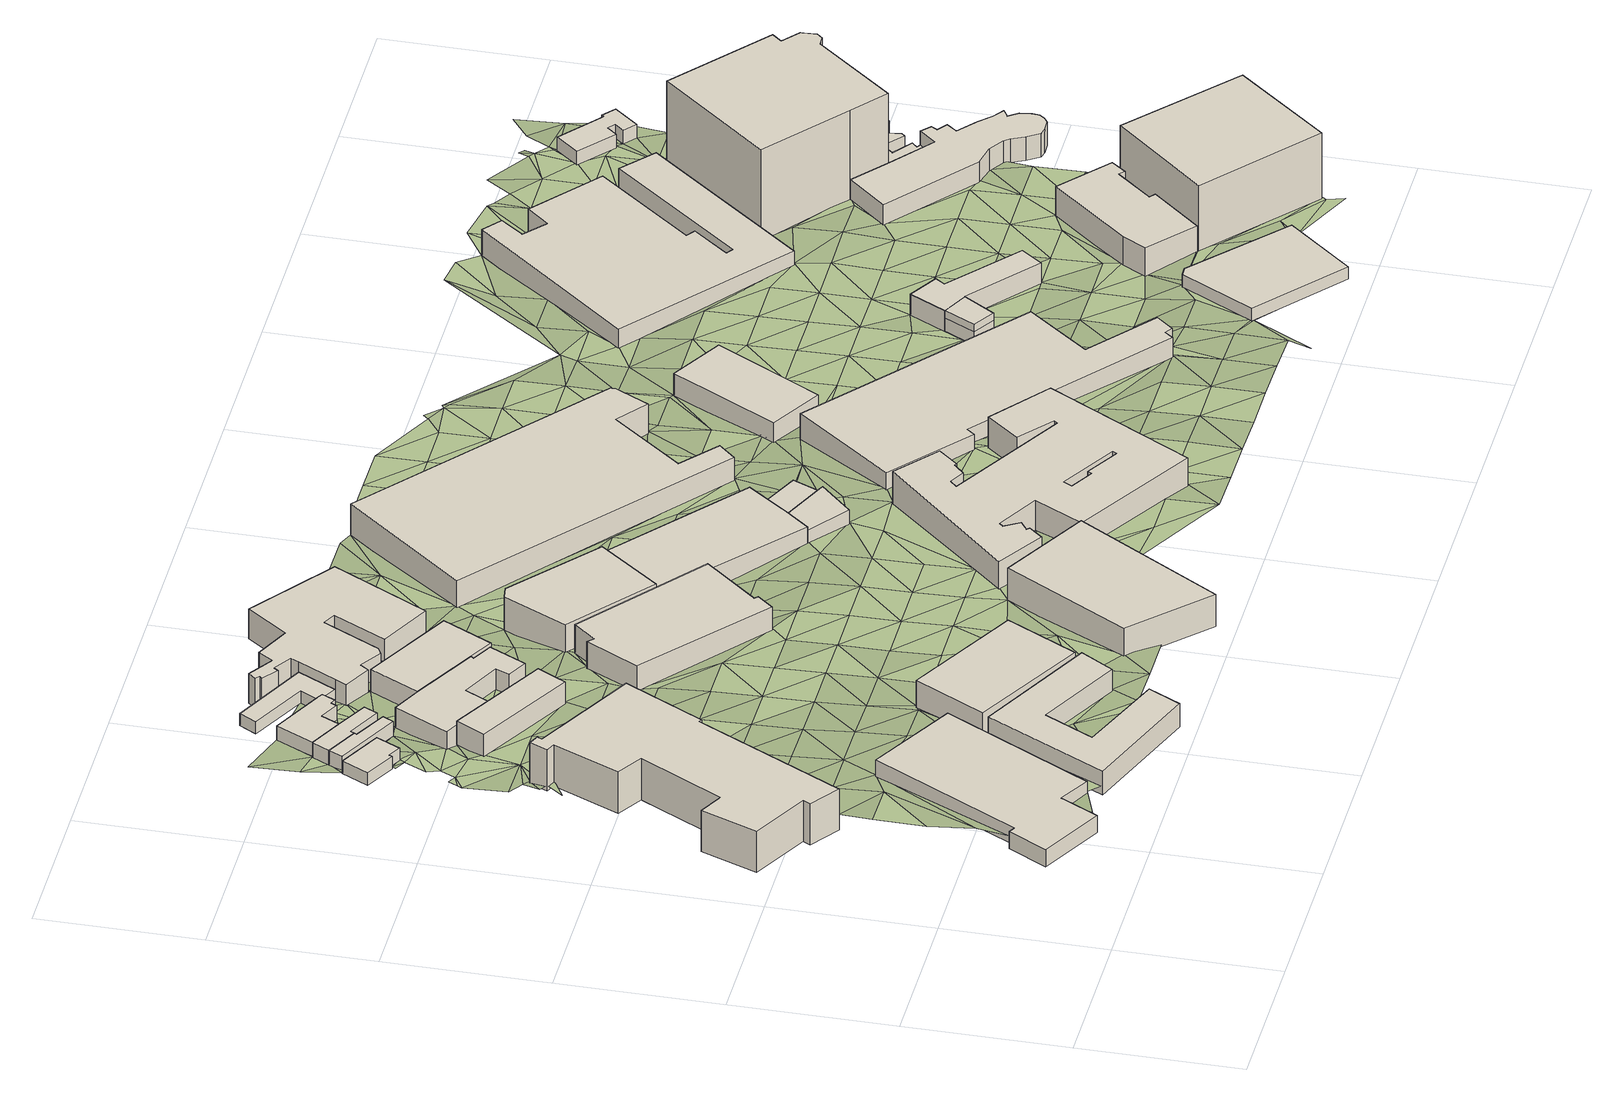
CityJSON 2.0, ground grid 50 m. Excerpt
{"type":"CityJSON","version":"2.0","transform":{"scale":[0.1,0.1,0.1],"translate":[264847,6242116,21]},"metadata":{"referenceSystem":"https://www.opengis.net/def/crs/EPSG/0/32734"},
"CityObjects":{
"building1":{"type":"Building","attributes":{"address":"21 Queens Park Road Salt River Cape Town","building":"manufacture","building:levels":1,"building_height":4.1,"roof_height":44.28,"ground_height":40.18,"plus_code":"4FRW3F84+4H2"},"geometry":[{"type":"Solid","lod":"1","boundaries":[[[[0,1,2,3]],[[1,4,5,2]],[[4,6,7,5]],[[6,8,9,7]],[[8,10,11,9]],[[10,12,13,11]],[[12,14,15,13]],[[14,0,3,15]],[[3,2,5,7,9,11,13,15]],[[14,12,10,8,6,4,1,0]]]]}]},
"building2":{"type":"Building","attributes":{"address":"Queens Park Studios 24 Queens Park Road Salt River Cape Town","building":"industrial","building:levels":3,"building_height":9.7,"roof_height":47.08,"ground_height":37.38,"plus_code":"4FRW3F84+9GC"},"geometry":[{"type":"Solid","lod":"1","boundaries":[[[[16,17,18,19]],[[17,20,21,18]],[[20,22,23,21]],[[22,24,25,23]],[[24,26,27,25]],[[26,28,29,27]],[[28,30,31,29]],[[30,32,33,31]],[[32,34,35,33]],[[34,36,37,35]],[[36,38,39,37]],[[38,40,41,39]],[[40,42,43,41]],[[42,44,45,43]],[[44,46,47,45]],[[46,16,19,47]],[[19,18,21,23,25,27,29,31,33,35,37,39,41,43,45,47]],[[46,44,42,40,38,36,34,32,30,28,26,24,22,20,17,16]]]]}]},
"building3":{"type":"Building","attributes":{"address":"20 Brickfield Road Salt River Cape Town","building":"industrial","building:levels":2,"building_height":6.9,"roof_height":45.68,"ground_height":38.78,"plus_code":"4FRW3F84+2QG"},"geometry":[{"type":"Solid","lod":"1","boundaries":[[[[48,49,50,51]],[[49,52,53,50]],[[52,54,55,53]],[[54,56,57,55]],[[56,58,59,57]],[[58,60,61,59]],[[60,62,63,61]],[[62,48,51,63]],[[51,50,53,55,57,59,61,63]],[[62,60,58,56,54,52,49,48]]]]}]},
"building4":{"type":"Building","attributes":{"address":"13 Hares Avenue Salt River Cape Town","building":"house","building:levels":1,"building_height":4.1,"roof_height":36.75,"ground_height":32.65,"plus_code":"4FRW3F84+PF9"},"geometry":[{"type":"Solid","lod":"1","boundaries":[[[[64,65,66,67]],[[65,68,69,66]],[[68,70,71,69]],[[70,72,73,71]],[[72,74,75,73]],[[74,64,67,75]],[[67,66,69,71,73,75]],[[74,72,70,68,65,64]]]]}]},
"building5":{"type":"Building","attributes":{"address":"11 Hares Avenue Salt River Cape Town","building":"house","building:levels":1,"building_height":4.1,"roof_height":36.64,"ground_height":32.54,"plus_code":"4FRW3F84+PGQ"},"geometry":[{"type":"Solid","lod":"1","boundaries":[[[[76,77,78,79]],[[77,80,81,78]],[[80,82,83,81]],[[82,84,85,83]],[[84,86,87,85]],[[86,76,79,87]],[[79,78,81,83,85,87]],[[86,84,82,80,77,76]]]]}]},
"building6":{"type":"Building","attributes":{"address":"9 Hares Avenue Salt River Cape Town","building":"house","building:levels":1,"building_height":4.1,"roof_height":36.64,"ground_height":32.54,"plus_code":"4FRW3F84+QG5"},"geometry":[{"type":"Solid","lod":"1","boundaries":[[[[77,76,79,78]],[[76,88,89,79]],[[88,90,91,89]],[[90,92,93,91]],[[92,94,95,93]],[[94,96,97,95]],[[96,98,99,97]],[[98,77,78,99]],[[78,79,89,91,93,95,97,99]],[[98,96,94,92,90,88,76,77]]]]}]},
"building7":{"type":"Building","attributes":{"address":"Brickfield Park 16 Brickfield Road Salt River Cape Town","building":"industrial","building:levels":3,"building_height":9.7,"roof_height":45.95,"ground_height":36.25,"plus_code":"4FRW3F84+4Q7"},"geometry":[{"type":"Solid","lod":"1","boundaries":[[[[100,101,102,103]],[[101,104,105,102]],[[104,106,107,105]],[[106,100,103,107]],[[103,102,105,107]],[[106,104,101,100]]]]}]},
"building8":{"type":"Building","attributes":{"address":"Salt River","building":"industrial","building:levels":2,"building_height":6.9,"roof_height":39.87,"ground_height":32.97,"plus_code":"4FRW3F84+HJV"},"geometry":[{"type":"Solid","lod":"1","boundaries":[[[[108,109,110,111]],[[109,112,113,110]],[[112,114,115,113]],[[114,108,111,115]],[[111,110,113,115]],[[114,112,109,108]]]]}]},
"building9":{"type":"Building","attributes":{"address":"7 Hares Avenue Salt River Cape Town","building":"house","building:levels":1,"building_height":4.1,"roof_height":35.95,"ground_height":31.85,"plus_code":"4FRW3F84+QHV"},"geometry":[{"type":"Solid","lod":"1","boundaries":[[[[116,117,118,119]],[[117,120,121,118]],[[120,122,123,121]],[[122,124,125,123]],[[124,126,127,125]],[[126,128,129,127]],[[128,130,131,129]],[[130,132,133,131]],[[132,116,119,133]],[[119,118,121,123,125,127,129,131,133]],[[132,130,128,126,124,122,120,117,116]]]]}]},
"building10":{"type":"Building","attributes":{"address":"Salt River Cape Town","building":"industrial","building:levels":2,"building_height":6.9,"roof_height":38.38,"ground_height":31.48,"plus_code":"4FRW3F84+MJ4"},"geometry":[{"type":"Solid","lod":"1","boundaries":[[[[134,135,136,137]],[[135,138,139,136]],[[138,140,141,139]],[[140,142,143,141]],[[142,144,145,143]],[[144,146,147,145]],[[146,148,149,147]],[[148,150,151,149]],[[150,152,153,151]],[[152,154,155,153]],[[154,134,137,155]],[[137,136,139,141,143,145,147,149,151,153,155]],[[154,152,150,148,146,144,142,140,138,135,134]]]]}]},
"building11":{"type":"Building","attributes":{"address":"5 Hares Avenue Salt River Cape Town","building":"house","building:levels":1,"building_height":4.1,"roof_height":34.85,"ground_height":30.75,"plus_code":"4FRW3F84+RJ9"},"geometry":[{"type":"Solid","lod":"1","boundaries":[[[[156,157,158,159]],[[157,160,161,158]],[[160,162,163,161]],[[162,164,165,163]],[[164,166,167,165]],[[166,168,169,167]],[[168,156,159,169]],[[159,158,161,163,165,167,169]],[[168,166,164,162,160,157,156]]]]}]},
"building12":{"type":"Building","attributes":{"address":"The Royal Queens Park Road Salt River Cape Town","building":"office","building:levels":2,"building_height":6.9,"roof_height":38.59,"ground_height":31.69,"plus_code":"4FRW3F84+MPF"},"geometry":[{"type":"Solid","lod":"1","boundaries":[[[[170,171,172,173]],[[171,174,175,172]],[[174,176,177,175]],[[176,178,179,177]],[[178,170,173,179]],[[173,172,175,177,179]],[[178,176,174,171,170]]]]}]},
"building13":{"type":"Building","attributes":{"address":"Kings Cross Corner 9 Queens Park Road Salt River Cape Town","building":"commercial","building:levels":3,"building_height":9.7,"roof_height":41.79,"ground_height":32.09,"plus_code":"4FRW3F84+FR8"},"geometry":[{"type":"Solid","lod":"1","boundaries":[[[[180,181,182,183]],[[181,184,185,182]],[[184,186,187,185]],[[186,188,189,187]],[[188,190,191,189]],[[190,192,193,191]],[[192,194,195,193]],[[194,180,183,195]],[[183,182,185,187,189,191,193,195]],[[194,192,190,188,186,184,181,180]]]]}]},
"building14":{"type":"Building","attributes":{"building":"parking","building:levels":3,"amenity":"parking","building_height":9.7,"roof_height":46.48,"ground_height":36.78,"plus_code":"4FRW3F84+2XW"},"geometry":[{"type":"Solid","lod":"1","boundaries":[[[[196,197,198,199]],[[197,200,201,198]],[[200,202,203,201]],[[202,196,199,203]],[[199,198,201,203]],[[202,200,197,196]]]]}]},
"building15":{"type":"Building","attributes":{"address":"Salt River","building":"industrial","building:levels":2,"building_height":6.9,"roof_height":38.23,"ground_height":31.33,"plus_code":"4FRW3F84+QMX"},"geometry":[{"type":"Solid","lod":"1","boundaries":[[[[204,205,206,207]],[[205,208,209,206]],[[208,210,211,209]],[[210,212,213,211]],[[212,214,215,213]],[[214,216,217,215]],[[216,218,219,217]],[[218,220,221,219]],[[220,222,223,221]],[[222,224,225,223]],[[224,226,227,225]],[[226,228,229,227]],[[228,230,231,229]],[[230,232,233,231]],[[232,234,235,233]],[[234,236,237,235]],[[236,238,239,237]],[[238,240,241,239]],[[240,242,243,241]],[[242,244,245,243]],[[244,246,247,245]],[[246,248,249,247]],[[248,204,207,249]],[[207,206,209,211,213,215,217,219,221,223,225,227,229,231,233,235,237,239,241,243,245,247,249]],[[248,246,244,242,240,238,236,234,232,230,228,226,224,222,220,218,216,214,212,210,208,205,204]]]]}]},
"building16":{"type":"Building","attributes":{"address":"7 Queens Park Road Salt River Cape Town","building":"commercial","building:levels":3,"building_height":9.7,"roof_height":41.04,"ground_height":31.34,"plus_code":"4FRW3F84+HV8"},"geometry":[{"type":"Solid","lod":"1","boundaries":[[[[250,251,252,253]],[[251,254,255,252]],[[254,256,257,255]],[[256,258,259,257]],[[258,250,253,259]],[[253,252,255,257,259]],[[258,256,254,251,250]]]]}]},
"building17":{"type":"Building","attributes":{"address":"Factory Road Salt River Cape Town","building":"industrial","building:levels":2,"building_height":6.9,"roof_height":38.91,"ground_height":32.01,"plus_code":"4FRW3F85+F23"},"geometry":[{"type":"Solid","lod":"1","boundaries":[[[[260,261,262,263]],[[261,264,265,262]],[[264,266,267,265]],[[266,268,269,267]],[[268,270,271,269]],[[270,260,263,271]],[[263,262,265,267,269,271]],[[270,268,266,264,261,260]]]]}]},
"building18":{"type":"Building","attributes":{"address":"Retza Brickfield Road Salt River Cape Town","building":"retail","building:levels":1,"amenity":"motorcycle_rental","building_height":4.1,"roof_height":37.75,"ground_height":33.65,"plus_code":"4FRW3F85+84V"},"geometry":[{"type":"Solid","lod":"1","boundaries":[[[[272,273,274,275]],[[273,276,277,274]],[[276,278,279,277]],[[278,280,281,279]],[[280,272,275,281]],[[275,274,277,279,281]],[[280,278,276,273,272]]]]}]},
"building19":{"type":"Building","attributes":{"address":"Brickworks 15 Brickfield Road Salt River Cape Town","building":"yes","building:levels":3,"building_height":9.7,"roof_height":44.27,"ground_height":34.57,"plus_code":"4FRW3F85+46V"},"geometry":[{"type":"Solid","lod":"1","boundaries":[[[[282,283,284,285]],[[283,286,287,284]],[[286,288,289,287]],[[288,290,291,289]],[[290,292,293,291]],[[292,294,295,293]],[[294,296,297,295]],[[296,298,299,297]],[[298,300,301,299]],[[300,302,303,301]],[[302,304,305,303]],[[304,306,307,305]],[[306,308,309,307]],[[308,310,311,309]],[[310,312,313,311]],[[312,314,315,313]],[[314,316,317,315]],[[316,318,319,317]],[[318,320,321,319]],[[320,322,323,321]],[[322,324,325,323]],[[324,282,285,325]],[[326,327,328,329]],[[327,330,331,328]],[[330,332,333,331]],[[332,334,335,333]],[[334,336,337,335]],[[336,326,329,337]],[[285,284,287,289,291,293,295,297,299,301,303,305,307,309,311,313,315,317,319,321,323,325],[329,328,331,333,335,337]],[[324,322,320,318,316,314,312,310,308,306,304,302,300,298,296,294,292,290,288,286,283,282],[336,334,332,330,327,326]]]]}]},
"building20":{"type":"Building","attributes":{"address":"Salt River Cape Town","building":"retail","building:levels":1,"building_height":4.1,"roof_height":36.94,"ground_height":32.84,"plus_code":"4FRW3F85+94W"},"geometry":[{"type":"Solid","lod":"1","boundaries":[[[[338,339,340,341]],[[339,342,343,340]],[[342,344,345,343]],[[344,338,341,345]],[[341,340,343,345]],[[344,342,339,338]]]]}]},
"building21":{"type":"Building","attributes":{"address":"Judge Clothing Factory - Rex Trueform Victoria Road Salt River Cape Town","building":"construction","building:levels":3,"building_height":9.7,"roof_height":38.16,"ground_height":28.46,"plus_code":"4FRW3F85+J3X"},"geometry":[{"type":"Solid","lod":"1","boundaries":[[[[346,347,348,349]],[[347,350,351,348]],[[350,352,353,351]],[[352,354,355,353]],[[354,356,357,355]],[[356,358,359,357]],[[358,360,361,359]],[[360,362,363,361]],[[362,346,349,363]],[[349,348,351,353,355,357,359,361,363]],[[362,360,358,356,354,352,350,347,346]]]]}]},
"building22":{"type":"Building","attributes":{"address":"Buco Hardware and Buildware 9 Brickfield Road Salt River Cape Town","building":"warehouse","building:levels":2,"building_height":6.9,"roof_height":39.04,"ground_height":32.14,"plus_code":"4FRW3F85+798"},"geometry":[{"type":"Solid","lod":"1","boundaries":[[[[364,365,366,367]],[[365,368,369,366]],[[368,370,371,369]],[[370,372,373,371]],[[372,374,375,373]],[[374,376,377,375]],[[376,378,379,377]],[[378,380,381,379]],[[380,382,383,381]],[[382,364,367,383]],[[367,366,369,371,373,375,377,379,381,383]],[[382,380,378,376,374,372,370,368,365,364]]]]}]},
"building23":{"type":"Building","attributes":{"address":"346 Victoria Road Salt River Cape Town","building":"retail","building:levels":2,"building_height":6.9,"roof_height":35.78,"ground_height":28.88,"plus_code":"4FRW3F85+F9G"},"geometry":[{"type":"Solid","lod":"1","boundaries":[[[[384,385,386,387]],[[385,388,389,386]],[[388,390,391,389]],[[390,384,387,391]],[[387,386,389,391]],[[390,388,385,384]]]]}]},
"building24":{"type":"Building","attributes":{"building":"yes","building:levels":1,"building_height":4.1,"roof_height":33,"ground_height":28.9,"plus_code":"4FRW3F85+7HG"},"geometry":[{"type":"Solid","lod":"1","boundaries":[[[[392,393,394,395]],[[393,396,397,394]],[[396,398,399,397]],[[398,392,395,399]],[[395,394,397,399]],[[398,396,393,392]]]]}]},
"building25":{"type":"Building","attributes":{"building":"yes","building:levels":2,"building_height":6.9,"roof_height":35.34,"ground_height":28.44,"plus_code":"4FRW3F85+8J7"},"geometry":[{"type":"Solid","lod":"1","boundaries":[[[[400,401,402,403]],[[401,404,405,402]],[[404,406,407,405]],[[406,408,409,407]],[[408,400,403,409]],[[403,402,405,407,409]],[[408,406,404,401,400]]]]}]},
"building26":{"type":"Building","attributes":{"building":"yes","building:levels":2,"building_height":6.9,"roof_height":35.53,"ground_height":28.63,"plus_code":"4FRW3F85+7MC"},"geometry":[{"type":"Solid","lod":"1","boundaries":[[[[400,410,411,412]],[[410,413,414,411]],[[413,401,415,414]],[[401,416,417,415]],[[416,418,419,417]],[[418,404,420,419]],[[404,406,421,420]],[[406,408,422,421]],[[408,400,412,422]],[[412,411,414,415,417,419,420,421,422]],[[408,406,404,418,416,401,413,410,400]]]]}]},
"building27":{"type":"Building","attributes":{"address":"Salt River Cape Town","building":"industrial","building:levels":1,"building_height":4.1,"roof_height":35.06,"ground_height":30.96,"plus_code":"4FRW3F85+2PP"},"geometry":[{"type":"Solid","lod":"1","boundaries":[[[[423,424,425,426]],[[424,427,428,425]],[[427,429,430,428]],[[429,431,432,430]],[[431,423,426,432]],[[426,425,428,430,432]],[[431,429,427,424,423]]]]}]},
"building28":{"type":"Building","attributes":{"address":"348 Victoria Road Salt River Cape Town","building":"retail","building:levels":3,"building_height":9.7,"roof_height":38.49,"ground_height":28.79,"plus_code":"4FRW3F85+5R3"},"geometry":[{"type":"Solid","lod":"1","boundaries":[[[[433,434,435,436]],[[434,437,438,435]],[[437,439,440,438]],[[439,441,442,440]],[[441,443,444,442]],[[443,445,446,444]],[[445,447,448,446]],[[447,449,450,448]],[[449,433,436,450]],[[436,435,438,440,442,444,446,448,450]],[[449,447,445,443,441,439,437,434,433]]]]}]},
"building29":{"type":"Building","attributes":{"address":"Salt River Cape Town","building":"retail","building:levels":2,"building_height":6.9,"roof_height":32.24,"ground_height":25.34,"plus_code":"4FRW3F85+JJM"},"geometry":[{"type":"Solid","lod":"1","boundaries":[[[[451,452,453,454]],[[452,455,456,453]],[[455,457,458,456]],[[457,459,460,458]],[[459,461,462,460]],[[461,463,464,462]],[[463,465,466,464]],[[465,467,468,466]],[[467,469,470,468]],[[469,471,472,470]],[[471,473,474,472]],[[473,475,476,474]],[[475,477,478,476]],[[477,451,454,478]],[[454,453,456,458,460,462,464,466,468,470,472,474,476,478]],[[477,475,473,471,469,467,465,463,461,459,457,455,452,451]]]]}]},
"building30":{"type":"Building","attributes":{"address":"Industria House 350 Victoria Road Salt River Cape Town","building":"commercial","building:levels":8,"building_height":23.7,"roof_height":52.13,"ground_height":28.43,"plus_code":"4FRW3F85+4WF"},"geometry":[{"type":"Solid","lod":"1","boundaries":[[[[479,480,481,482]],[[480,483,484,481]],[[483,485,486,484]],[[485,479,482,486]],[[482,481,484,486]],[[485,483,480,479]]]]}]},
"building31":{"type":"Building","attributes":{"building":"yes","building:levels":2,"building_height":6.9,"roof_height":34.17,"ground_height":27.27,"plus_code":"4FRW3F85+8WW"},"geometry":[{"type":"Solid","lod":"1","boundaries":[[[[487,488,489,490]],[[488,491,492,489]],[[491,493,494,492]],[[493,495,496,494]],[[495,497,498,496]],[[497,499,500,498]],[[499,501,502,500]],[[501,503,504,502]],[[503,505,506,504]],[[505,507,508,506]],[[507,509,510,508]],[[509,511,512,510]],[[511,513,514,512]],[[513,515,516,514]],[[515,517,518,516]],[[517,519,520,518]],[[519,521,522,520]],[[521,523,524,522]],[[523,525,526,524]],[[525,527,528,526]],[[527,529,530,528]],[[529,531,532,530]],[[531,533,534,532]],[[533,535,536,534]],[[535,487,490,536]],[[490,489,492,494,496,498,500,502,504,506,508,510,512,514,516,518,520,522,524,526,528,530,532,534,536]],[[535,533,531,529,527,525,523,521,519,517,515,513,511,509,507,505,503,501,499,497,495,493,491,488,487]]]]}]},
"building32":{"type":"Building","attributes":{"address":"Durham Square Apartment Complex 32 Durham Avenue Salt River Cape Town","building":"apartments","building:levels":11,"building:flats":"139","building_height":32.1,"roof_height":57.82,"ground_height":25.72,"plus_code":"4FRW3F85+GVM"},"geometry":[{"type":"Solid","lod":"1","boundaries":[[[[537,538,539,540]],[[538,541,542,539]],[[541,543,544,542]],[[543,545,546,544]],[[545,547,548,546]],[[547,549,550,548]],[[549,551,552,550]],[[551,553,554,552]],[[553,555,556,554]],[[555,557,558,556]],[[557,537,540,558]],[[540,539,542,544,546,548,550,552,554,556,558]],[[557,555,553,551,549,547,545,543,541,538,537]]]]}]},
"building33":{"type":"Building","attributes":{"building":"yes","building:levels":1,"building_height":4.1,"roof_height":29.54,"ground_height":25.44,"plus_code":"4FRW3F85+FX8"},"geometry":[{"type":"Solid","lod":"1","boundaries":[[[[559,560,561,562]],[[560,563,564,561]],[[563,565,566,564]],[[565,567,568,566]],[[567,569,570,568]],[[569,571,572,570]],[[571,573,574,572]],[[573,575,576,574]],[[575,577,578,576]],[[577,579,580,578]],[[579,547,581,580]],[[547,545,582,581]],[[545,543,583,582]],[[543,541,584,583]],[[541,538,585,584]],[[538,586,587,585]],[[586,559,562,587]],[[562,561,564,566,568,570,572,574,576,578,580,581,582,583,584,585,587]],[[586,538,541,543,545,547,579,577,575,573,571,569,567,565,563,560,559]]]]}]},
"building34":{"type":"Building","attributes":{"address":"Durham Avenue Salt River Cape Town","building":"yes","building:levels":1,"building_height":4.1,"roof_height":28.15,"ground_height":24.05,"plus_code":"4FRW3F85+PW7"},"geometry":[{"type":"Solid","lod":"1","boundaries":[[[[588,589,590,591]],[[589,592,593,590]],[[592,594,595,593]],[[594,596,597,595]],[[596,598,599,597]],[[598,600,601,599]],[[600,602,603,601]],[[602,604,605,603]],[[604,606,607,605]],[[606,588,591,607]],[[591,590,593,595,597,599,601,603,605,607]],[[606,604,602,600,598,596,594,592,589,588]]]]}]},
"terrain1":{"type":"TINRelief","geometry":[{"type":"CompositeSurface","lod":"1","boundaries":[[[608,609,610]],[[611,612,613]],[[613,614,615]],[[610,616,608]],[[617,612,611]],[[617,611,618]],[[615,611,613]],[[619,618,611]],[[618,619,620]],[[621,616,622]],[[619,611,615]],[[618,620,623]],[[619,624,620]],[[615,624,619]],[[625,621,622]],[[616,621,14]],[[626,627,628]],[[629,620,624]],[[630,626,631]],[[630,631,632]],[[615,633,624]],[[634,620,629]],[[623,620,634]],[[635,636,632]],[[637,636,635]],[[638,639,637]],[[615,14,633]],[[639,638,640]],[[641,642,643]],[[631,635,632]],[[631,20,635]],[[638,637,635]],[[625,14,621]],[[629,624,644]],[[633,645,624]],[[641,643,646]],[[647,623,634]],[[625,648,14]],[[649,20,17]],[[644,634,629]],[[650,651,638]],[[644,624,645]],[[638,635,650]],[[20,649,635]],[[652,651,653]],[[654,655,656]],[[634,657,647]],[[658,659,660]],[[658,660,661]],[[662,663,656]],[[650,635,664]],[[655,652,653]],[[655,662,656]],[[14,648,665]],[[665,633,14]],[[642,641,666]],[[650,667,651]],[[665,645,633]],[[72,661,660]],[[634,644,657]],[[668,641,646]],[[653,651,667]],[[662,655,653]],[[625,669,648]],[[658,670,659]],[[649,17,671]],[[670,672,659]],[[635,673,664]],[[650,664,108]],[[673,635,649]],[[662,653,72]],[[648,674,665]],[[675,647,657]],[[641,668,666]],[[108,667,650]],[[644,645,676]],[[665,677,645]],[[82,661,72]],[[678,647,675]],[[647,678,671]],[[120,672,670]],[[82,653,667]],[[72,653,82]],[[657,644,676]],[[120,670,679]],[[676,645,677]],[[677,665,674]],[[625,56,669]],[[667,108,680]],[[673,649,681]],[[682,84,683]],[[664,673,684]],[[84,685,683]],[[686,666,668]],[[649,671,681]],[[687,82,667]],[[657,688,675]],[[676,688,657]],[[685,84,90]],[[677,674,689]],[[687,84,82]],[[678,675,690]],[[684,673,681]],[[84,687,90]],[[691,666,686]],[[688,690,675]],[[666,691,56]],[[692,671,678]],[[693,694,695]],[[689,674,696]],[[697,90,687]],[[698,676,677]],[[699,680,108]],[[694,92,695]],[[692,681,671]],[[697,92,90]],[[669,56,691]],[[700,697,687]],[[676,698,688]],[[690,701,678]],[[698,677,689]],[[696,674,100]],[[680,702,144]],[[92,703,695]],[[692,678,701]],[[691,686,704]],[[705,92,697]],[[695,703,706]],[[707,708,120]],[[709,684,681]],[[702,680,148]],[[703,92,705]],[[709,681,692]],[[710,704,686]],[[148,680,699]],[[690,688,711]],[[696,712,689]],[[700,178,697]],[[688,698,713]],[[714,669,691]],[[705,715,703]],[[144,702,716]],[[697,178,705]],[[690,711,701]],[[705,717,715]],[[688,713,711]],[[148,716,702]],[[684,718,699]],[[691,704,714]],[[696,100,712]],[[709,718,684]],[[692,701,711]],[[714,100,669]],[[698,689,719]],[[699,720,148]],[[689,712,721]],[[722,709,692]],[[705,178,723]],[[699,718,720]],[[719,713,698]],[[719,689,721]],[[718,709,722]],[[724,723,178]],[[713,725,711]],[[692,711,726]],[[724,178,727]],[[100,728,712]],[[714,729,100]],[[718,730,720]],[[728,721,712]],[[713,719,725]],[[731,732,733]],[[720,734,732]],[[730,718,722]],[[735,727,178]],[[729,728,100]],[[714,704,196]],[[722,736,737]],[[733,732,734]],[[719,721,738]],[[720,739,734]],[[725,726,711]],[[740,727,735]],[[722,737,730]],[[730,739,720]],[[728,738,721]],[[178,176,735]],[[714,196,729]],[[735,741,740]],[[719,742,725]],[[738,742,719]],[[728,729,196]],[[741,743,740]],[[734,739,744]],[[726,725,745]],[[176,734,744]],[[741,735,746]],[[728,747,738]],[[742,745,725]],[[737,748,730]],[[730,256,739]],[[735,176,746]],[[747,728,196]],[[745,749,726]],[[741,750,743]],[[744,739,256]],[[176,744,746]],[[738,751,742]],[[752,749,753]],[[738,747,754]],[[755,748,737]],[[745,753,749]],[[756,757,758]],[[745,742,751]],[[747,196,759]],[[751,738,754]],[[755,737,186]],[[760,746,744]],[[256,760,744]],[[761,758,762]],[[186,752,753]],[[763,759,196]],[[764,753,745]],[[254,760,256]],[[765,754,747]],[[747,759,765]],[[745,751,764]],[[755,766,748]],[[746,760,767]],[[756,763,196]],[[768,759,763]],[[746,767,769]],[[758,761,756]],[[753,764,770]],[[186,753,770]],[[771,746,769]],[[751,754,772]],[[760,254,773]],[[754,765,774]],[[775,748,766]],[[755,268,766]],[[771,226,746]],[[773,767,760]],[[756,768,763]],[[772,754,774]],[[764,751,776]],[[773,254,775]],[[186,777,755]],[[756,761,778]],[[770,764,776]],[[776,751,772]],[[756,779,768]],[[768,779,780]],[[781,756,778]],[[268,775,766]],[[769,767,782]],[[770,777,186]],[[783,784,780]],[[761,785,778]],[[782,771,769]],[[781,779,756]],[[780,779,783]],[[786,783,787]],[[765,788,774]],[[759,789,765]],[[785,781,778]],[[790,773,775]],[[771,782,226]],[[777,770,776]],[[772,774,788]],[[767,773,791]],[[779,781,792]],[[790,775,268]],[[792,787,783]],[[779,792,783]],[[793,785,761]],[[782,794,226]],[[795,776,772]],[[790,791,773]],[[796,790,268]],[[785,797,781]],[[782,798,794]],[[788,795,772]],[[788,765,789]],[[795,777,776]],[[782,767,346]],[[796,791,790]],[[793,797,785]],[[797,799,781]],[[268,800,796]],[[798,782,801]],[[767,791,802]],[[803,804,805]],[[795,788,789]],[[805,804,806]],[[797,793,799]],[[807,808,809]],[[796,810,791]],[[782,346,801]],[[799,793,811]],[[803,805,812]],[[796,800,810]],[[813,795,789]],[[814,795,813]],[[815,808,816]],[[817,808,807]],[[805,818,812]],[[800,819,820]],[[799,811,821]],[[789,822,813]],[[344,823,814]],[[817,816,808]],[[802,791,810]],[[820,819,344]],[[822,789,824]],[[810,800,825]],[[826,824,816]],[[800,820,825]],[[817,807,827]],[[816,817,826]],[[821,811,828]],[[814,813,829]],[[829,813,822]],[[802,810,825]],[[344,814,829]],[[799,821,830]],[[829,820,344]],[[825,820,802]],[[824,831,822]],[[346,832,833]],[[831,824,826]],[[821,828,834]],[[826,817,831]],[[802,820,829]],[[835,821,834]],[[827,836,817]],[[346,837,832]],[[830,821,835]],[[831,817,838]],[[833,832,839]],[[822,840,829]],[[304,799,830]],[[802,829,841]],[[802,841,842]],[[842,843,844]],[[834,828,845]],[[831,838,846]],[[346,847,837]],[[835,834,845]],[[842,841,843]],[[844,843,848]],[[845,828,849]],[[829,850,841]],[[846,838,304]],[[832,851,839]],[[844,848,852]],[[830,835,853]],[[837,851,832]],[[850,829,840]],[[841,854,843]],[[845,853,835]],[[847,346,855]],[[854,841,850]],[[851,856,839]],[[830,857,304]],[[849,858,845]],[[853,857,830]],[[859,848,843]],[[843,854,860]],[[837,861,851]],[[852,848,859]],[[843,860,859]],[[862,853,845]],[[837,847,861]],[[850,840,863]],[[858,862,845]],[[864,846,304]],[[851,865,856]],[[866,857,853]],[[851,861,865]],[[863,840,867]],[[859,860,868]],[[862,866,853]],[[390,854,850]],[[864,304,857]],[[840,869,867]],[[860,854,390]],[[870,859,868]],[[871,856,865]],[[847,872,861]],[[862,858,873]],[[847,855,874]],[[868,860,875]],[[847,874,872]],[[866,864,857]],[[861,876,865]],[[863,867,877]],[[870,868,875]],[[878,869,840]],[[862,864,866]],[[873,879,862]],[[875,860,390]],[[872,876,861]],[[871,865,876]],[[877,867,869]],[[855,870,880]],[[864,862,879]],[[876,881,871]],[[882,874,855]],[[863,877,883]],[[880,870,875]],[[840,884,878]],[[872,874,882]],[[876,872,885]],[[855,880,882]],[[880,875,390]],[[886,879,873]],[[887,876,885]],[[863,883,388]],[[879,888,864]],[[840,382,884]],[[879,889,888]],[[885,872,890]],[[877,869,891]],[[892,864,888]],[[869,878,893]],[[885,890,887]],[[889,892,888]],[[872,882,890]],[[894,895,896]],[[895,894,897]],[[891,883,877]],[[889,879,898]],[[390,899,880]],[[869,893,891]],[[886,898,879]],[[900,390,388]],[[896,382,894]],[[899,390,900]],[[901,882,880]],[[886,902,903]],[[893,878,904]],[[897,889,905]],[[906,887,890]],[[889,898,905]],[[883,891,907]],[[884,908,878]],[[388,883,909]],[[897,910,895]],[[901,880,899]],[[898,886,903]],[[890,882,906]],[[904,878,908]],[[895,911,896]],[[883,907,909]],[[893,912,891]],[[905,898,913]],[[905,910,897]],[[388,914,900]],[[906,882,901]],[[903,913,898]],[[895,910,911]],[[904,912,893]],[[911,382,896]],[[908,884,915]],[[884,382,915]],[[900,914,899]],[[916,907,891]],[[388,909,914]],[[908,917,904]],[[918,901,899]],[[891,912,916]],[[905,913,919]],[[912,904,917]],[[919,910,905]],[[920,915,382]],[[382,911,920]],[[921,909,907]],[[899,914,922]],[[922,918,899]],[[923,913,903]],[[907,916,921]],[[924,906,901]],[[911,910,925]],[[408,912,917]],[[901,918,924]],[[915,920,392]],[[914,909,926]],[[916,912,408]],[[925,910,919]],[[919,913,927]],[[926,909,921]],[[928,920,911]],[[922,914,929]],[[906,924,930]],[[925,928,911]],[[929,914,926]],[[931,916,408]],[[927,925,919]],[[392,920,932]],[[933,921,916]],[[928,932,920]],[[408,406,934]],[[931,408,934]],[[921,933,926]],[[918,935,924]],[[933,916,931]],[[936,918,922]],[[937,925,927]],[[392,932,938]],[[925,937,928]],[[937,927,939]],[[404,940,406]],[[926,941,929]],[[930,924,935]],[[928,938,932]],[[942,906,930]],[[934,406,943]],[[943,931,934]],[[926,933,941]],[[922,929,936]],[[404,944,940]],[[938,928,945]],[[928,937,946]],[[406,940,943]],[[939,947,937]],[[946,945,928]],[[933,931,948]],[[949,930,935]],[[931,943,950]],[[936,929,941]],[[947,939,951]],[[944,938,952]],[[939,953,951]],[[945,952,938]],[[933,936,941]],[[948,931,950]],[[475,935,918]],[[953,939,423]],[[943,940,954]],[[954,940,944]],[[949,942,930]],[[936,933,948]],[[944,952,954]],[[423,955,956]],[[950,943,957]],[[945,946,958]],[[954,957,943]],[[952,945,958]],[[947,951,443]],[[959,948,950]],[[960,953,423]],[[935,475,949]],[[960,423,956]],[[959,950,957]],[[961,954,952]],[[953,962,951]],[[963,936,948]],[[964,965,966]],[[967,942,949]],[[946,434,958]],[[963,948,959]],[[961,952,958]],[[968,957,954]],[[962,953,960]],[[969,960,956]],[[949,475,967]],[[936,963,970]],[[936,970,971]],[[968,959,957]],[[954,961,968]],[[443,951,972]],[[956,973,969]],[[974,936,971]],[[959,975,963]],[[958,434,961]],[[976,443,977]],[[960,969,962]],[[959,968,975]],[[964,978,979]],[[976,977,447]],[[977,443,449]],[[980,981,982]],[[970,963,983]],[[983,963,975]],[[966,984,964]],[[981,980,985]],[[961,434,986]],[[443,972,449]],[[971,970,987]],[[977,449,447]],[[961,988,968]],[[989,475,985]],[[990,980,982]],[[968,988,975]],[[434,433,991]],[[434,991,986]],[[992,936,974]],[[985,980,989]],[[983,987,970]],[[961,986,988]],[[975,987,983]],[[449,972,433]],[[979,978,993]],[[974,971,994]],[[978,964,984]],[[988,995,975]],[[996,433,972]],[[433,997,991]],[[998,980,990]],[[989,980,998]],[[999,986,991]],[[995,988,986]],[[433,996,997]],[[991,997,999]],[[990,993,1000]],[[990,1000,998]],[[986,1001,995]],[[999,1001,986]],[[978,984,993]],[[994,992,974]],[[1002,998,1000]],[[1003,1002,1000]],[[993,1004,1000]],[[1001,999,1005]],[[1004,993,984]],[[1000,1006,1003]],[[1004,1006,1000]],[[1006,1007,1003]],[[1004,984,1008]],[[1008,984,992]],[[1009,992,994]],[[1010,1011,1012]],[[1004,1013,1006]],[[1014,1015,1011]],[[1013,1004,1008]],[[1007,1006,1016]],[[992,1009,1008]],[[994,1017,1009]],[[1006,1013,1018]],[[1006,1018,1016]],[[994,1019,1017]],[[1009,1020,1008]],[[1020,1013,1008]],[[1018,1013,1021]],[[1022,1021,1013]],[[1009,598,1020]],[[1016,1018,1023]],[[598,1009,600]],[[1024,1009,1017]],[[1018,1021,1025]],[[1021,1022,1025]],[[1009,1024,600]],[[1026,1023,1018]],[[594,1020,598]],[[596,594,598]],[[1025,1022,1027]],[[604,1022,606]],[[602,600,1024]],[[604,1027,1022]],[[1025,1027,1028]],[[602,1027,604]],[[1027,1029,1028]]]}]}
},
"vertices":[
[467,783,175],[218,328,175],[218,328,233],[467,783,233],[198,339,175],[198,339,233],[131,219,175],[131,219,233],[330,114,175],[330,114,233],[393,231,175],[393,231,233],[489,178,175],[489,178,233],[739,635,175],[739,635,233],
[649,1542,121],[326,1714,121],[326,1714,261],[649,1542,261],[333,1729,121],[333,1729,261],[300,1743,121],[300,1743,261],[276,1687,121],[276,1687,261],[304,1675,121],[304,1675,261],[210,1468,121],[210,1468,261],[290,1419,121],[290,1419,261],[148,1161,121],[148,1161,261],[74,1199,121],[74,1199,261],[5,1023,121],[5,1023,261],[184,929,121],[184,929,261],[172,906,121],[172,906,261],[262,843,121],[262,843,261],[507,1301,121],[507,1301,261],[516,1295,121],[516,1295,261],
[959,103,167],[688,208,167],[688,208,247],[959,103,247],[768,359,167],[768,359,247],[1032,226,167],[1032,226,247],[1095,327,167],[1095,327,247],[725,515,167],[725,515,247],[528,141,167],[528,141,247],[905,3,167],[905,3,247],
[201,2188,115],[297,2139,115],[297,2139,158],[201,2188,158],[302,2148,115],[302,2148,158],[342,2128,115],[342,2128,158],[380,2202,115],[380,2202,158],[245,2271,115],[245,2271,158],
[391,2269,107],[290,2320,107],[290,2320,156],[391,2269,156],[269,2277,107],[269,2277,156],[471,2174,107],[471,2174,156],[489,2208,107],[489,2208,156],[387,2261,107],[387,2261,156],
[397,2281,107],[397,2281,156],[503,2228,107],[503,2228,156],[524,2270,107],[524,2270,156],[432,2318,107],[432,2318,156],[326,2371,107],[326,2371,156],[317,2373,107],[317,2373,156],
[1205,564,149],[855,752,149],[855,752,250],[1205,564,250],[736,533,149],[736,533,250],[1087,345,149],[1087,345,250],
[464,1990,109],[415,1901,109],[415,1901,189],[464,1990,189],[721,1734,109],[721,1734,189],[770,1823,109],[770,1823,189],
[569,2401,102],[556,2408,102],[556,2408,150],[569,2401,150],[387,2492,102],[387,2492,150],[326,2371,102],[326,2371,150],[432,2318,102],[432,2318,150],[462,2378,102],[462,2378,150],[522,2349,102],[522,2349,150],[531,2367,102],[531,2367,150],[548,2359,102],[548,2359,150],
[810,2025,105],[604,2135,105],[604,2135,174],[810,2025,174],[515,2178,105],[515,2178,174],[426,2011,105],[426,2011,174],[599,1925,105],[599,1925,174],[641,2003,105],[641,2003,174],[763,1943,105],[763,1943,174],[745,1901,105],[745,1901,174],[808,1868,105],[808,1868,174],[867,1983,105],[867,1983,174],[803,2016,105],[803,2016,174],
[556,2408,98],[569,2401,98],[569,2401,138],[556,2408,138],[617,2374,98],[617,2374,138],[680,2493,98],[680,2493,138],[442,2610,98],[442,2610,138],[410,2557,98],[410,2557,138],[589,2467,98],[589,2467,138],
[604,2135,101],[810,2025,101],[810,2025,176],[604,2135,176],[884,1984,101],[884,1984,176],[965,2138,101],[965,2138,176],[683,2286,101],[683,2286,176],
[1185,1240,111],[1227,1289,111],[1227,1289,208],[1185,1240,208],[1217,1299,111],[1217,1299,208],[1357,1463,111],[1357,1463,208],[979,1763,111],[979,1763,208],[922,1695,111],[922,1695,208],[905,1712,111],[905,1712,208],[814,1549,111],[814,1549,208],
[1450,620,146],[1226,236,146],[1226,236,255],[1450,620,255],[1449,20,146],[1449,20,255],[1727,469,146],[1727,469,255],
[680,2493,71],[617,2374,71],[617,2374,172],[680,2493,172],[598,2338,71],[598,2338,172],[685,2294,71],[685,2294,172],[703,2319,71],[703,2319,172],[773,2278,71],[773,2278,172],[795,2289,71],[795,2289,172],[889,2466,71],[889,2466,172],[928,2445,71],[928,2445,172],[842,2281,71],[842,2281,172],[1007,2199,71],[1007,2199,172],[1168,2497,71],[1168,2497,172],[909,2688,71],[909,2688,172],[813,2562,71],[813,2562,172],[703,2613,71],[703,2613,172],[672,2568,71],[672,2568,172],[594,2618,71],[594,2618,172],[574,2597,71],[574,2597,172],[586,2585,71],[586,2585,172],[578,2577,71],[578,2577,172],[626,2541,71],[626,2541,172],[636,2554,71],[636,2554,172],[694,2519,71],[694,2519,172],
[1238,1586,87],[1388,1775,87],[1388,1775,200],[1238,1586,200],[1124,1996,87],[1124,1996,200],[1082,1990,87],[1082,1990,200],[982,1792,87],[982,1792,200],
[1638,1238,97],[1701,1314,97],[1701,1314,179],[1638,1238,179],[1760,1392,97],[1760,1392,179],[1797,1440,97],[1797,1440,179],[1399,1767,97],[1399,1767,179],[1238,1574,97],[1238,1574,179],
[1849,1249,118],[1701,1314,118],[1701,1314,168],[1849,1249,168],[1638,1238,118],[1638,1238,168],[1762,1145,118],[1762,1145,168],[1861,1244,118],[1861,1244,168],
[1884,1047,120],[1507,658,120],[1507,658,233],[1884,1047,233],[1654,567,120],[1654,567,233],[1691,609,120],[1691,609,233],[1683,617,120],[1683,617,233],[1713,639,120],[1713,639,233],[1684,685,120],[1684,685,233],[1694,697,120],[1694,697,233],[1829,624,120],[1829,624,233],[1747,472,120],[1747,472,233],[2129,250,120],[2129,250,233],[2387,703,120],[2387,703,233],[2207,843,120],[2207,843,233],[2124,743,120],[2124,743,233],[2228,657,120],[2228,657,233],[2219,647,120],[2219,647,233],[1849,856,120],[1849,856,233],[1870,877,120],[1870,877,233],[1919,852,120],[1919,852,233],[1952,883,120],[1952,883,233],[1960,879,120],[1960,879,233],[2013,940,120],[2013,940,233],[2114,464,120],[2107,451,120],[2107,451,233],[2114,464,233],[2003,511,120],[2003,511,233],[1995,498,120],[1995,498,233],[1922,539,120],[1922,539,233],[1937,565,120],[1937,565,233],
[1760,1392,114],[1701,1314,114],[1701,1314,159],[1760,1392,159],[1849,1249,114],[1849,1249,159],[1887,1334,114],[1887,1334,159],
[1484,2521,66],[1172,2146,66],[1172,2146,172],[1484,2521,172],[1942,1516,66],[1942,1516,172],[1992,1569,66],[1992,1569,172],[1879,1664,66],[1879,1664,172],[2056,1883,66],[2056,1883,172],[2151,1810,66],[2151,1810,172],[2208,1918,66],[2208,1918,172],[2206,1933,66],[2206,1933,172],
[2185,1380,83],[1949,1080,83],[1949,1080,180],[2185,1380,180],[2190,879,83],[2190,879,180],[2210,904,83],[2210,904,180],[2783,439,83],[2783,439,180],[2803,464,83],[2803,464,180],[2827,449,83],[2827,449,180],[2872,502,83],[2872,502,180],[2671,666,83],[2671,666,180],[2823,856,83],[2823,856,180],
[2168,1453,73],[2334,1361,73],[2334,1361,148],[2168,1453,148],[2517,1688,73],[2517,1688,148],[2351,1781,73],[2351,1781,148],
[2906,1065,76],[2826,1105,76],[2826,1105,120],[2906,1065,120],[2775,1009,76],[2775,1009,120],[2843,968,76],[2843,968,120],
[2826,1105,74],[2906,1065,74],[2906,1065,143],[2826,1105,143],[2956,1135,74],[2956,1135,143],[2976,1164,74],[2976,1164,143],[2885,1217,74],[2885,1217,143],
[2775,1009,74],[2775,1009,145],[2826,1105,145],[2843,968,74],[2843,968,145],[2906,1065,145],[3117,891,74],[3117,891,145],[3167,957,74],[3167,957,145],[2956,1135,145],[2976,1164,145],[2885,1217,145],
[3460,245,99],[3182,493,99],[3182,493,141],[3460,245,141],[3151,492,99],[3151,492,141],[3027,264,99],[3027,264,141],[3290,44,99],[3290,44,141],
[3607,795,75],[3456,924,75],[3456,924,175],[3607,795,175],[3252,686,75],[3252,686,175],[3210,612,75],[3210,612,175],[3348,492,75],[3348,492,175],[3479,642,75],[3479,642,175],[3462,656,75],[3462,656,175],[3554,765,75],[3554,765,175],[3571,750,75],[3571,750,175],
[3071,1593,23],[3468,2079,23],[3468,2079,112],[3071,1593,112],[3368,2165,23],[3368,2165,112],[3042,1764,23],[3042,1764,112],[3021,1778,23],[3021,1778,112],[3110,1888,23],[3110,1888,112],[3083,1907,23],[3083,1907,112],[3322,2201,23],[3322,2201,112],[3115,2370,23],[3115,2370,112],[3055,2302,23],[3055,2302,112],[2989,2359,23],[2989,2359,112],[3044,2430,23],[3044,2430,112],[2988,2475,23],[2988,2475,112],[2582,1993,23],[2582,1993,112],
[3918,488,74],[3597,770,74],[3597,770,311],[3918,488,311],[3351,489,74],[3351,489,311],[3683,207,74],[3683,207,311],
[3425,1510,52],[3321,1392,52],[3321,1392,132],[3425,1510,132],[3591,1175,52],[3591,1175,132],[3659,1161,52],[3659,1161,132],[3708,1131,52],[3708,1131,132],[3722,1114,52],[3722,1114,132],[3741,1074,52],[3741,1074,132],[3767,1035,52],[3767,1035,132],[3788,1029,52],[3788,1029,132],[3826,1031,52],[3826,1031,132],[3844,1043,52],[3844,1043,132],[3856,1059,52],[3856,1059,132],[3858,1081,52],[3858,1081,132],[3852,1117,52],[3852,1117,132],[3831,1147,52],[3831,1147,132],[3856,1162,52],[3856,1162,132],[3824,1185,52],[3824,1185,132],[3787,1222,52],[3787,1222,132],[3728,1271,52],[3728,1271,132],[3753,1303,52],[3753,1303,132],[3722,1325,52],[3722,1325,132],[3734,1344,52],[3734,1344,132],[3705,1370,52],[3705,1370,132],[3661,1319,52],[3661,1319,132],[3530,1423,52],[3530,1423,132],
[3425,1510,31],[3530,1423,31],[3530,1423,368],[3425,1510,368],[3732,1665,31],[3732,1665,368],[3762,1665,31],[3762,1665,368],[3778,1683,31],[3778,1683,368],[3776,1721,31],[3776,1721,368],[3775,1731,31],[3775,1731,368],[3722,1775,31],[3722,1775,368],[3748,1805,31],[3748,1805,368],[3457,2046,31],[3457,2046,368],[3179,1714,31],[3179,1714,368],
[3705,1370,31],[3693,1377,31],[3693,1377,85],[3705,1370,85],[3710,1394,31],[3710,1394,85],[3650,1438,31],[3650,1438,85],[3679,1473,31],[3679,1473,85],[3739,1422,31],[3739,1422,85],[3749,1433,31],[3749,1433,85],[3745,1468,31],[3745,1468,85],[3803,1481,31],[3803,1481,85],[3827,1508,31],[3827,1508,85],[3801,1721,31],[3801,1721,85],[3776,1721,85],[3778,1683,85],[3762,1665,85],[3732,1665,85],[3530,1423,85],[3661,1319,31],[3661,1319,85],
[3542,2381,25],[3484,2311,25],[3484,2311,71],[3542,2381,71],[3592,2221,25],[3592,2221,71],[3618,2252,25],[3618,2252,71],[3639,2235,25],[3639,2235,71],[3615,2206,25],[3615,2206,71],[3652,2175,25],[3652,2175,71],[3715,2250,25],[3715,2250,71],[3676,2282,25],[3676,2282,71],[3671,2275,25],[3671,2275,71],
[393,231,195],[330,114,205],[385,140,205],[385,740,185],[235,585,190],[235,440,204],[218,328,203],[467,783,181],[489,178,200],[235,740,190],[262,843,174],[385,890,175],[385,1040,164],[685,440,187],[528,141,200],[507,1301,148],[535,890,171],[725,515,175],[276,1687,140],[235,1635,140],[304,1675,140],[535,1040,161],[252,1704,140],[300,1743,129],[280,1759,129],[685,740,175],[535,1190,153],[385,1790,121],[235,1790,129],[237,1925,122],[284,1955,122],[244,1939,122],[259,1968,122],[835,295,181],[768,359,181],[688,208,194],[685,1040,153],[685,890,166],[959,103,183],[516,1295,148],[736,533,175],[535,1635,128],[385,1940,120],[308,2001,122],[294,2041,122],[385,2090,120],[292,2128,122],[329,2110,120],[297,2139,122],[685,1190,148],[290,2320,109],[235,2390,110],[245,2271,116],[269,2277,116],[342,2128,120],[302,2148,122],[415,1901,120],[835,740,163],[1032,226,178],[426,2011,120],[985,140,183],[1087,345,167],[317,2373,109],[649,1542,136],[235,2540,104],[535,1790,120],[855,752,163],[685,1340,143],[835,1040,147],[835,890,156],[685,1490,136],[326,2371,109],[599,1925,109],[685,1635,127],[387,2261,115],[391,2269,115],[721,1734,120],[397,2281,115],[1136,140,174],[515,2178,107],[835,1190,143],[985,890,150],[835,1340,138],[1136,295,167],[814,1549,128],[462,2378,107],[432,2318,109],[522,2349,107],[985,740,152],[535,2240,107],[985,1040,145],[770,1823,117],[604,2135,109],[835,1490,128],[685,1940,105],[548,2359,107],[1226,236,167],[598,2338,107],[531,2367,107],[556,2408,107],[589,2467,101],[835,1635,122],[1286,140,174],[985,1340,136],[1136,740,149],[985,1190,140],[1286,440,161],[569,2401,107],[763,1943,107],[617,2374,103],[835,1790,117],[1136,1040,141],[808,1868,107],[1136,890,143],[905,1712,122],[685,2294,101],[703,2319,103],[1136,1190,135],[1185,1240,135],[773,2278,101],[1286,740,149],[1286,585,149],[982,1792,113],[803,2016,107],[867,1983,107],[810,2025,107],[884,1984,107],[835,2240,101],[922,1695,115],[979,1763,113],[1286,890,143],[985,1940,101],[795,2289,101],[842,2281,101],[1286,1040,141],[889,2466,93],[985,2090,101],[1286,1190,135],[1007,2199,97],[1436,740,146],[1238,1586,109],[1227,1289,118],[928,2445,92],[1436,1040,140],[1217,1299,118],[1286,1340,118],[1436,890,142],[1238,1574,109],[1727,469,148],[1449,20,159],[1586,140,151],[1507,658,146],[1136,2090,87],[1719,311,151],[1603,104,151],[1586,585,143],[1436,1190,132],[1586,740,143],[1286,1635,109],[1172,2146,87],[1654,567,143],[1136,2240,85],[1436,1340,118],[1136,2390,79],[1586,1040,135],[1286,1940,87],[1586,890,138],[1388,1775,97],[1586,1190,130],[1638,1238,130],[1736,440,148],[1736,585,140],[1691,609,140],[1747,472,148],[1286,2390,79],[1713,639,140],[1683,617,140],[1887,295,150],[1684,685,140],[1694,697,140],[1736,1040,130],[1884,1047,128],[1436,1790,97],[1586,1790,97],[1829,624,137],[2037,140,151],[1223,2538,71],[1762,1145,126],[1586,1635,103],[2037,295,147],[1286,2540,71],[2129,250,143],[1797,1440,107],[1436,2540,65],[1942,1516,101],[1937,565,137],[1922,539,137],[2003,511,142],[1995,498,142],[1849,856,134],[1919,852,134],[1870,877,134],[1736,1635,98],[2187,140,144],[2114,464,142],[1887,1190,122],[1861,1244,121],[1952,883,134],[1960,879,134],[2124,743,134],[2107,451,142],[1760,1392,118],[1887,1340,114],[2187,295,143],[1949,1080,128],[1849,1249,121],[2013,940,138],[1887,1490,101],[2037,890,138],[2219,647,134],[2337,140,141],[2037,1340,110],[2337,585,120],[2190,879,134],[1736,2390,65],[1586,2540,64],[2337,295,142],[2337,440,138],[2228,657,134],[1887,2240,67],[2207,843,134],[1736,2540,64],[2185,1380,98],[2037,1490,97],[1992,1569,90],[2037,1635,90],[1879,1664,93],[2487,295,131],[2210,904,134],[2037,2090,69],[2037,1790,86],[2487,140,132],[2168,1453,87],[1887,2390,66],[2056,1883,69],[2487,440,125],[2187,1490,87],[2206,1933,69],[1887,2540,63],[2487,585,113],[2638,140,132],[2151,1810,78],[2187,1635,85],[2037,2240,68],[2638,295,131],[2334,1361,83],[2783,439,118],[2037,2390,66],[2638,440,125],[2337,1340,83],[2187,1790,78],[2487,1190,82],[2208,1918,69],[2097,2433,66],[2187,2240,69],[2788,140,123],[2187,2090,69],[2337,1790,73],[2165,2402,62],[2487,1340,80],[2638,1040,87],[2788,295,123],[2337,1940,69],[2110,2449,66],[2337,2090,69],[2487,1490,77],[2788,890,83],[2187,2390,62],[2938,140,111],[2177,2410,62],[2788,440,118],[2827,449,118],[2337,2240,65],[2638,1340,80],[2803,464,118],[2638,1190,82],[2671,666,113],[2788,585,107],[2788,740,107],[2872,502,112],[2938,295,112],[2487,1940,54],[2487,1790,71],[2487,2090,54],[2912,68,111],[3023,257,105],[2788,1040,79],[2938,440,112],[2505,2143,54],[2638,1490,77],[2775,1009,79],[2638,1635,73],[2938,585,91],[2938,740,91],[2788,1190,81],[3027,264,105],[2638,1790,71],[2843,968,79],[2788,1340,79],[2826,1105,79],[2582,1993,54],[3088,440,105],[2938,890,79],[2788,1490,74],[2638,1940,54],[3290,44,105],[2638,2090,54],[3088,585,86],[2788,1635,72],[3151,492,105],[3088,740,86],[2788,1790,67],[2638,2240,45],[2938,1340,74],[3088,890,78],[2938,1490,73],[2938,1190,74],[2788,2240,41],[3071,1593,71],[3210,612,84],[3117,891,78],[3182,493,100],[3088,1040,75],[2938,1635,70],[2840,2551,26],[3088,1190,73],[3167,957,79],[3238,740,84],[3252,686,84],[3348,492,95],[3088,1490,75],[2788,2390,30],[3088,1340,73],[3351,489,95],[3238,890,79],[3388,440,95],[3238,1040,74],[3388,140,101],[3481,233,94],[3238,1190,74],[3388,890,75],[3238,1340,74],[3539,295,94],[3388,1040,74],[3683,207,94],[3238,1490,82],[3110,1888,40],[3021,1778,61],[3042,1764,61],[2938,2540,23],[3388,1190,72],[3672,192,94],[3238,1635,76],[3179,1714,58],[3597,770,75],[3689,140,94],[3238,1790,58],[3321,1392,70],[3462,656,78],[3539,740,75],[3238,2090,38],[3083,1907,40],[3088,2390,26],[2989,2359,29],[3055,2302,32],[3388,1490,71],[3368,2165,30],[3044,2430,26],[3539,1040,73],[3425,1510,71],[3539,1190,68],[3088,2540,23],[3115,2370,26],[3539,890,75],[3468,2079,32],[3322,2201,30],[3457,2046,33],[3591,1175,68],[3689,740,74],[3689,890,74],[3231,2513,24],[3689,1040,70],[3238,2390,29],[3659,1161,63],[3251,2497,24],[3296,2461,29],[3388,2240,30],[3708,1131,63],[3388,2390,29],[3361,2543,21],[3539,2240,30],[3539,2090,32],[3650,1438,51],[3710,1394,57],[3679,1473,51],[3484,2311,31],[3693,1377,57],[3705,1370,57],[3491,2451,28],[3689,1940,30],[3510,2439,28],[3748,1805,37],[3592,2221,31],[3539,2390,28],[3542,2381,28],[3521,2487,15],[3689,2090,30],[3551,2405,28],[3538,2473,15],[3689,2390,18],[3618,2485,9],[3689,2540,9]
]}
